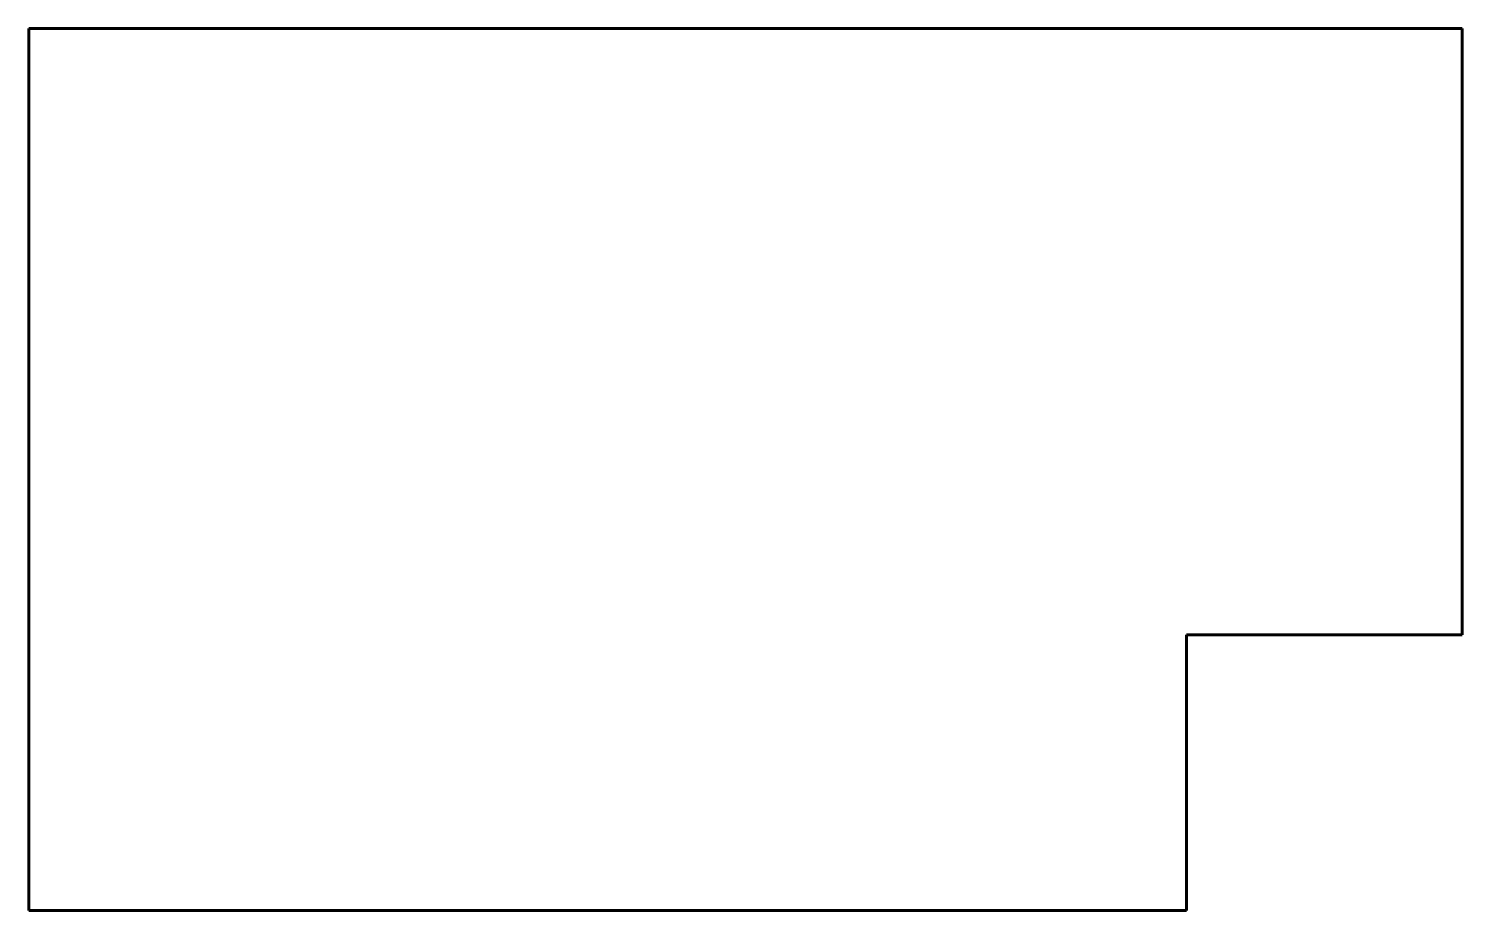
# Model space of a CAD drawing. Header units: millimetres. Extents: x 0 to 52, y 0 to 32.
import ezdxf

# ---------------------------------------------------------------- set-up
doc = ezdxf.new("R2010")
doc.units = ezdxf.units.MM
doc.linetypes.add('K5LT_BASIC', pattern=[0])

msp = doc.modelspace()

# ---------------------------------------------------------------- linework, layer by layer
at = {"color": 150, "linetype": 'K5LT_BASIC', "lineweight": 60, "true_color": 0x0080ff}
for p, q in [((0, 32), (0, 0)), ((0, 32), (42, 32)), ((50, 32), (42, 32)), ((52, 32), (50, 32)), ((52, 10), (52, 32)), ((42, 0), (42, 10)), ((42, 10), (52, 10)), ((0, 0), (42, 0))]:
    msp.add_line(p, q, dxfattribs=at)

doc.saveas('drawing.dxf')
